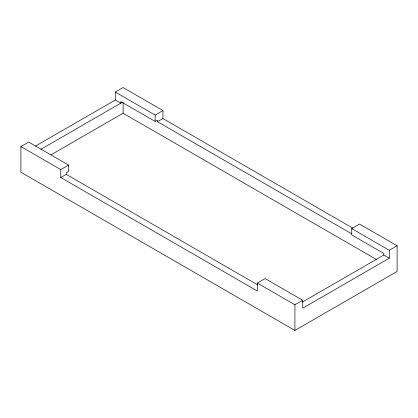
<?xml version="1.0" encoding="UTF-8"?>
<svg xmlns="http://www.w3.org/2000/svg" width="418" height="418" viewBox="0 0 418 418"><rect width="100%" height="100%" fill="white"/><g stroke="black" fill="none" stroke-linecap="round" stroke-linejoin="round"><path stroke-width="0.63" d="M302.271 302.11L383.813 255.032L383.813 253.444L351.737 234.926L351.737 228.578L359.527 224.079L397.1 245.774L397.1 271.434L294.915 330.429L20.9 172.226L20.9 146.566L28.69 142.068L68.557 165.084L68.557 171.432L66.263 172.754L66.263 174.343L257.76 284.904M35.436 146.107L115.295 100.007L115.295 92.07L123.085 87.571L162.947 110.587L162.947 118.524L352.745 228.103M40.938 149.283L122.626 102.123M51.033 154.827L123.085 113.231L376.508 259.547M20.9 146.566L60.767 169.583L68.557 165.084M115.295 92.07L155.156 115.086L162.947 110.587M115.295 100.007L120.792 103.178L120.792 101.59L155.156 121.434L157.45 120.112L157.45 121.695L351.768 233.887M60.767 169.583L60.767 177.519L66.263 174.343M157.45 121.695L162.947 118.524M60.767 177.519L257.342 291.012L257.342 283.075L265.132 278.576L302.705 300.27L302.705 308.207L389.31 258.209L389.31 250.272L351.737 228.578M257.342 283.075L294.915 304.769L302.705 300.27M389.31 250.272L397.1 245.774M383.813 255.032L389.31 258.209M294.915 304.769L294.915 330.429M155.156 115.086L155.156 121.434M123.085 102.488L123.085 113.231"/></g></svg>
